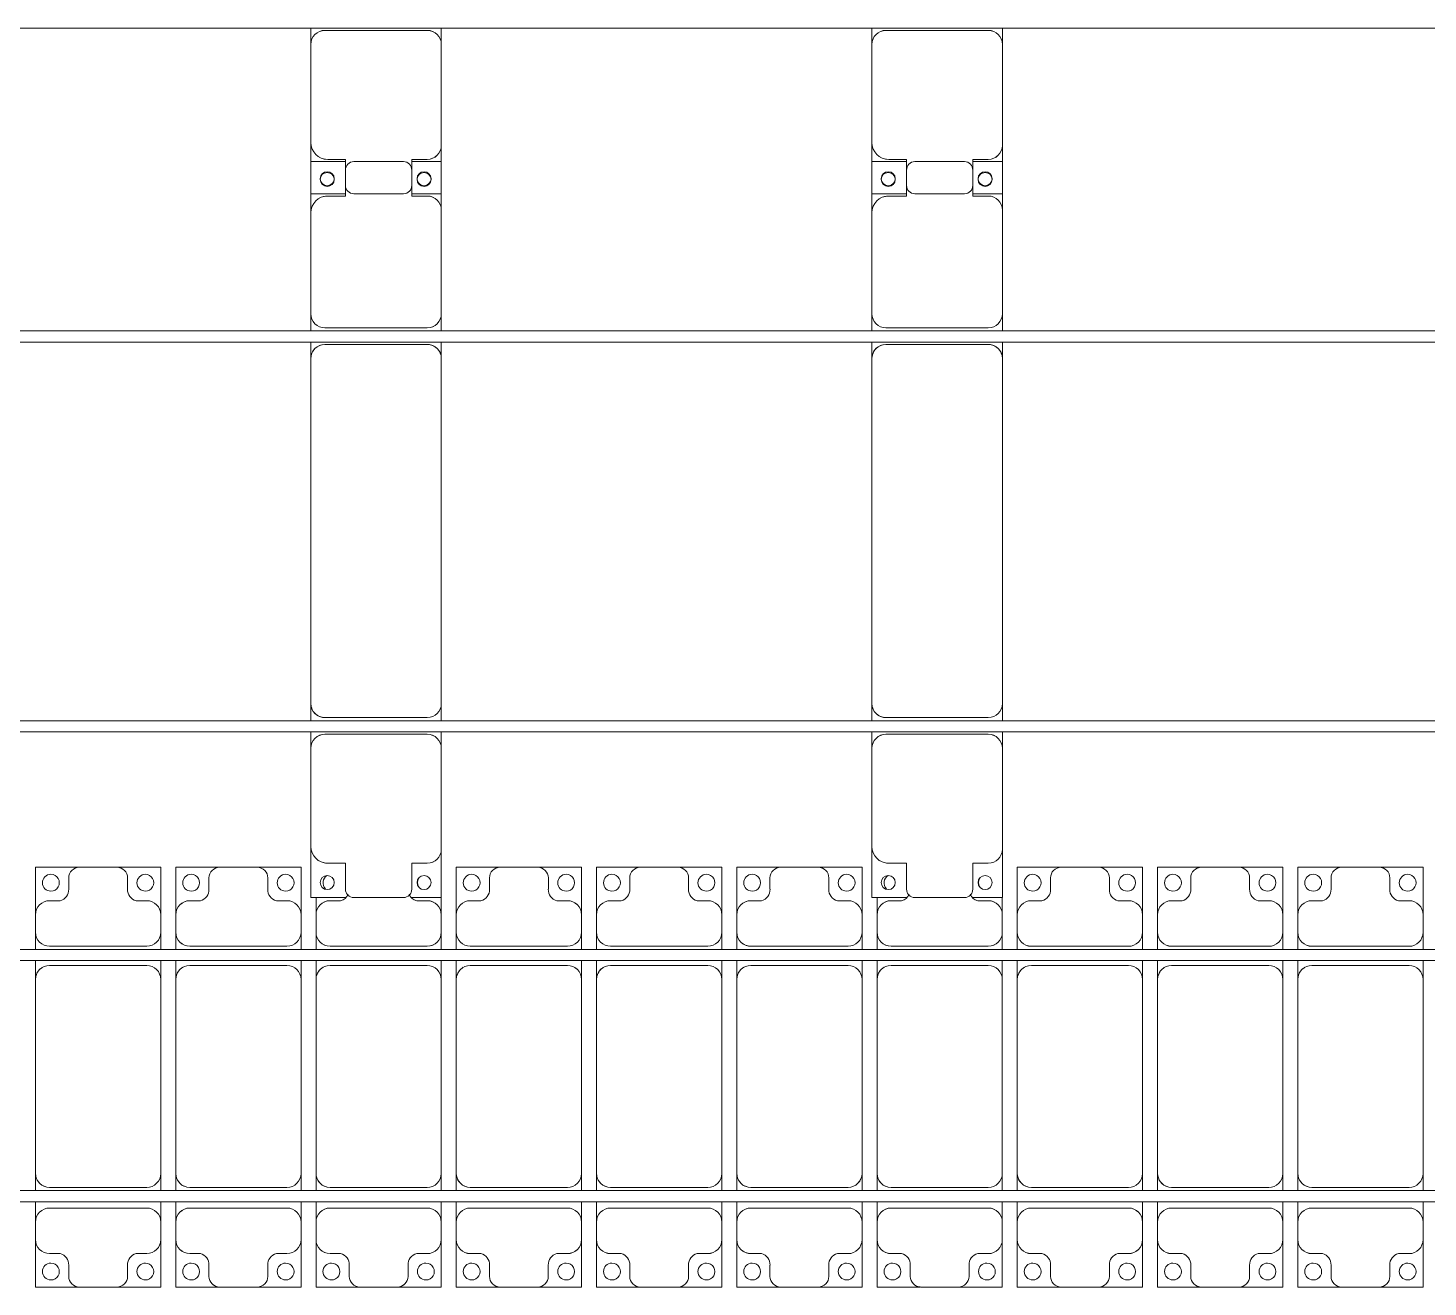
# Model space of a CAD drawing. Header units: millimetres. Extents: x -147246 to 112336, y -213734 to -86506.
# Drawn here: x -9356 to -4365, y -204519 to -200029 of the extents above; entities that cross this region are included whole.
import ezdxf

# ---------------------------------------------------------------- set-up
doc = ezdxf.new("R2010")
doc.units = ezdxf.units.MM
doc.layers.add('A-GENM', color=13, linetype='Continuous', lineweight=9)
doc.layers.add('S-BEAM', color=12, linetype='Continuous', lineweight=9)

# ---------------------------------------------------------------- blocks, each defined once
blk = doc.blocks.new('Dai phao do pin - DẢI PHAO ĐỠ PIN-V45-BỐ TRÍ KHUNG KẾT CẤU BÈ PIN 05')
at = {"layer": 'A-GENM', "color": 7}
for p, q in [((-1312.2, 241.6), (-1129.7, 241.6)), ((-1312.2, 116.4), (-1312.2, 241.6)), ((-779.7, 241.6), (-1129.7, 241.6)), ((-779.7, 241.6), (-721.5, 241.6)), ((-681.5, 241.6), (-620.3, 241.6)), ((610.3, 241.6), (-620.3, 241.6)), ((610.3, 241.6), (668.5, 241.6)), ((708.5, 241.6), (769.7, 241.6)), ((1129.7, 241.6), (769.7, 241.6)), ((1129.7, 241.6), (1312.2, 241.6)), ((1197.8, 241.6), (1380.3, 241.6)), ((1197.8, 118.2), (1197.8, 241.6)), ((1312.2, 241.6), (1312.2, 118.2)), ((1730.3, 241.6), (1380.3, 241.6)), ((1730.3, 241.6), (1788.5, 241.6)), ((-1189.7, 181.6), (-1189.7, 118.2)), ((-729.7, -173.4), (-729.7, 191.6)), ((-670.3, 191.6), (-670.3, -173.4)), ((660.3, -173.4), (660.3, 191.6)), ((719.7, 191.6), (719.7, -173.4)), ((1189.7, 118.2), (1189.7, 181.6)), ((1320.3, 181.6), (1320.3, 118.2)), ((1780.3, -173.4), (1780.3, 191.6)), ((-1189.7, 118.2), (-1282.2, 118.2)), ((1282.2, 118.2), (1189.7, 118.2)), ((1320.3, 118.2), (1227.8, 118.2)), ((-1312.2, 88.2), (-1312.2, -88.2)), ((1197.8, 88.2), (1197.8, -88.2)), ((1312.2, -88.2), (1312.2, 88.2)), ((-1312.2, -223.4), (-1312.2, -116.4)), ((-1282.2, -118.2), (-1189.7, -118.2)), ((-1189.7, -118.2), (-1189.7, -173.4)), ((1189.7, -173.4), (1189.7, -118.2)), ((1189.7, -118.2), (1282.2, -118.2)), ((1197.8, -223.4), (1197.8, -118.2)), ((1227.8, -118.2), (1320.3, -118.2)), ((1312.2, -118.2), (1312.2, -223.4)), ((1320.3, -118.2), (1320.3, -173.4)), ((-1139.7, -223.4), (-1312.2, -223.4)), ((-1139.7, -223.4), (-779.7, -223.4)), ((-721.5, -223.4), (-779.7, -223.4)), ((-620.3, -223.4), (-681.5, -223.4)), ((-620.3, -223.4), (610.3, -223.4)), ((668.5, -223.4), (610.3, -223.4)), ((769.7, -223.4), (708.5, -223.4)), ((769.7, -223.4), (1139.7, -223.4)), ((1312.2, -223.4), (1139.7, -223.4)), ((1370.3, -223.4), (1197.8, -223.4)), ((1370.3, -223.4), (1730.3, -223.4)), ((1788.5, -223.4), (1730.3, -223.4))]:
    blk.add_line(p, q, dxfattribs=at)
for centre, radius, start, end in [((-1258.6, 183.2), 25, 0, 180), ((-1129.7, 181.6), 60, 90, 180), ((-1129.7, 181.6), 60, 150, 180), ((-779.7, 191.6), 50, 360, 90), ((-779.7, 191.6), 50, 360, 45), ((-620.3, 191.6), 50, 90, 180), ((-620.3, 191.6), 50, 105, 180), ((610.3, 191.6), 50, 360, 90), ((610.3, 191.6), 50, 15, 90), ((769.7, 191.6), 50, 90, 180), ((769.7, 191.6), 50, 135, 180), ((1129.7, 181.6), 60, 360, 90), ((1129.7, 181.6), 60, 360, 30), ((1248.6, 183.2), 25, 360, 180), ((1251.4, 183.2), 25, 0, 180), ((1380.3, 181.6), 60, 90, 180), ((1380.3, 181.6), 60, 150, 180), ((1730.3, 191.6), 50, 360, 90), ((1730.3, 191.6), 50, 360, 45), ((-1258.6, 183.2), 25, 180, 360), ((1248.6, 183.2), 25, 180, 0), ((1251.4, 183.2), 25, 180, 360), ((-1282.2, 88.2), 30, 90, 180), ((-1282.2, 88.2), 30, 120, 134.1058), ((1227.8, 88.2), 30, 90, 180), ((1282.2, 88.2), 30, 360, 90), ((-1282.2, -88.2), 30, 180, 270), ((1227.8, -88.2), 30, 180, 270), ((1282.2, -88.2), 30, 270, 360), ((-1282.2, -88.2), 30, 225.8946, 240), ((-1258.6, -161.8), 25, 0, 180), ((1248.6, -161.8), 25, 0, 180), ((1251.4, -161.8), 25, 0, 180), ((-1258.6, -161.8), 25, 180, 0), ((-1139.7, -173.4), 50, 180, 270), ((-1139.7, -173.4), 50, 180, 225), ((-779.7, -173.4), 50, 270, 360), ((-779.7, -173.4), 50, 315, 360), ((-620.3, -173.4), 50, 180, 270), ((-620.3, -173.4), 50, 180, 270), ((610.3, -173.4), 50, 270, 360), ((610.3, -173.4), 50, 285, 360), ((769.7, -173.4), 50, 180, 270), ((769.7, -173.4), 50, 180, 225), ((1139.7, -173.4), 50, 270, 360), ((1139.7, -173.4), 50, 315, 360), ((1248.6, -161.8), 25, 180, 360), ((1251.4, -161.8), 25, 180, 0), ((1370.3, -173.4), 50, 180, 270), ((1370.3, -173.4), 50, 180, 225), ((1730.3, -173.4), 50, 270, 360), ((1730.3, -173.4), 50, 315, 360)]:
    blk.add_arc(centre, radius, start, end, dxfattribs=at)
blk = doc.blocks.new('Dai phao do pin - DẢI PHAO ĐỠ PIN-V46-BỐ TRÍ KHUNG KẾT CẤU BÈ PIN 05')
at = {"layer": 'A-GENM', "color": 7}
for p, q in [((-1312.2, 241.6), (-1129.7, 241.6)), ((-1312.2, 116.4), (-1312.2, 241.6)), ((-779.7, 241.6), (-1129.7, 241.6)), ((-779.7, 241.6), (-721.5, 241.6)), ((-681.5, 241.6), (-620.3, 241.6)), ((610.3, 241.6), (-620.3, 241.6)), ((610.3, 241.6), (668.5, 241.6)), ((708.5, 241.6), (769.7, 241.6)), ((1129.7, 241.6), (769.7, 241.6)), ((1129.7, 241.6), (1312.2, 241.6)), ((1197.8, 241.6), (1380.3, 241.6)), ((1197.8, 118.2), (1197.8, 241.6)), ((1312.2, 241.6), (1312.2, 118.2)), ((1730.3, 241.6), (1380.3, 241.6)), ((1730.3, 241.6), (1788.5, 241.6)), ((-1189.7, 181.6), (-1189.7, 118.2)), ((-729.7, -173.4), (-729.7, 191.6)), ((-670.3, 191.6), (-670.3, -173.4)), ((660.3, -173.4), (660.3, 191.6)), ((719.7, 191.6), (719.7, -173.4)), ((1189.7, 118.2), (1189.7, 181.6)), ((1320.3, 181.6), (1320.3, 118.2)), ((1780.3, -173.4), (1780.3, 191.6)), ((-1189.7, 118.2), (-1282.2, 118.2)), ((1282.2, 118.2), (1189.7, 118.2)), ((1320.3, 118.2), (1227.8, 118.2)), ((-1312.2, 88.2), (-1312.2, -88.2)), ((1197.8, 88.2), (1197.8, -88.2)), ((1312.2, -88.2), (1312.2, 88.2)), ((-1312.2, -223.4), (-1312.2, -116.4)), ((-1282.2, -118.2), (-1189.7, -118.2)), ((-1189.7, -118.2), (-1189.7, -173.4)), ((1189.7, -173.4), (1189.7, -118.2)), ((1189.7, -118.2), (1282.2, -118.2)), ((1197.8, -223.4), (1197.8, -118.2)), ((1227.8, -118.2), (1320.3, -118.2)), ((1312.2, -118.2), (1312.2, -223.4)), ((1320.3, -118.2), (1320.3, -173.4)), ((-1139.7, -223.4), (-1312.2, -223.4)), ((-1139.7, -223.4), (-779.7, -223.4)), ((-721.5, -223.4), (-779.7, -223.4)), ((-620.3, -223.4), (-681.5, -223.4)), ((-620.3, -223.4), (610.3, -223.4)), ((668.5, -223.4), (610.3, -223.4)), ((769.7, -223.4), (708.5, -223.4)), ((769.7, -223.4), (1139.7, -223.4)), ((1312.2, -223.4), (1139.7, -223.4)), ((1370.3, -223.4), (1197.8, -223.4)), ((1370.3, -223.4), (1730.3, -223.4)), ((1788.5, -223.4), (1730.3, -223.4))]:
    blk.add_line(p, q, dxfattribs=at)
for centre, radius, start, end in [((-1258.6, 183.2), 25, 0, 180), ((-1129.7, 181.6), 60, 90, 180), ((-1129.7, 181.6), 60, 150, 180), ((-779.7, 191.6), 50, 360, 90), ((-779.7, 191.6), 50, 360, 45), ((-620.3, 191.6), 50, 90, 180), ((-620.3, 191.6), 50, 105, 180), ((610.3, 191.6), 50, 360, 90), ((610.3, 191.6), 50, 15, 90), ((769.7, 191.6), 50, 90, 180), ((769.7, 191.6), 50, 135, 180), ((1129.7, 181.6), 60, 360, 90), ((1129.7, 181.6), 60, 360, 30), ((1248.6, 183.2), 25, 360, 180), ((1251.4, 183.2), 25, 0, 180), ((1380.3, 181.6), 60, 90, 180), ((1380.3, 181.6), 60, 150, 180), ((1730.3, 191.6), 50, 360, 90), ((1730.3, 191.6), 50, 360, 45), ((-1258.6, 183.2), 25, 180, 360), ((1248.6, 183.2), 25, 180, 0), ((1251.4, 183.2), 25, 180, 360), ((-1282.2, 88.2), 30, 90, 180), ((-1282.2, 88.2), 30, 120, 134.1054), ((1227.8, 88.2), 30, 90, 180), ((1282.2, 88.2), 30, 360, 90), ((-1282.2, -88.2), 30, 180, 270), ((1227.8, -88.2), 30, 180, 270), ((1282.2, -88.2), 30, 270, 360), ((-1282.2, -88.2), 30, 225.8951, 240), ((-1258.6, -161.8), 25, 0, 180), ((1248.6, -161.8), 25, 0, 180), ((1251.4, -161.8), 25, 0, 180), ((-1258.6, -161.8), 25, 180, 0), ((-1139.7, -173.4), 50, 180, 270), ((-1139.7, -173.4), 50, 180, 225), ((-779.7, -173.4), 50, 270, 360), ((-779.7, -173.4), 50, 315, 360), ((-620.3, -173.4), 50, 180, 270), ((-620.3, -173.4), 50, 180, 270), ((610.3, -173.4), 50, 270, 360), ((610.3, -173.4), 50, 285, 360), ((769.7, -173.4), 50, 180, 270), ((769.7, -173.4), 50, 180, 225), ((1139.7, -173.4), 50, 270, 360), ((1139.7, -173.4), 50, 315, 360), ((1248.6, -161.8), 25, 180, 360), ((1251.4, -161.8), 25, 180, 0), ((1370.3, -173.4), 50, 180, 270), ((1370.3, -173.4), 50, 180, 225), ((1730.3, -173.4), 50, 270, 360), ((1730.3, -173.4), 50, 315, 360)]:
    blk.add_arc(centre, radius, start, end, dxfattribs=at)
blk = doc.blocks.new('Dai phaodi lai - DẢI PHAO ĐI LẠI-25020-BỐ TRÍ KHUNG KẾT CẤU BÈ PIN 05')
at = {"layer": 'A-GENM', "color": 7}
for p, q in [((86776.8, 748.4), (86933.1, 748.4)), ((86776.8, 579.3), (86776.8, 748.4)), ((86895.1, 710.4), (86895.1, 670.7)), ((87066.9, 748.4), (86933.1, 748.4)), ((87066.9, 748.4), (87223.2, 748.4)), ((87104.9, 670.7), (87104.9, 710.4)), ((87223.2, 748.4), (87223.2, 579.3)), ((87276.8, 748.4), (87433.1, 748.4)), ((87276.8, 579.3), (87276.8, 748.4)), ((87395.1, 710.4), (87395.1, 670.7)), ((87566.9, 748.4), (87433.1, 748.4)), ((87566.9, 748.4), (87723.2, 748.4)), ((87604.9, 670.7), (87604.9, 710.4)), ((87723.2, 748.4), (87723.2, 579.3)), ((88276.8, 748.4), (88433.1, 748.4)), ((88276.8, 579.3), (88276.8, 748.4)), ((88395.1, 710.4), (88395.1, 670.7)), ((88566.9, 748.4), (88433.1, 748.4)), ((88566.9, 748.4), (88723.2, 748.4)), ((88604.9, 670.7), (88604.9, 710.4)), ((88723.2, 748.4), (88723.2, 579.3)), ((88776.8, 748.4), (88933.1, 748.4)), ((88776.8, 579.3), (88776.8, 748.4)), ((88895.1, 710.4), (88895.1, 670.7)), ((89066.9, 748.4), (88933.1, 748.4)), ((89066.9, 748.4), (89223.2, 748.4)), ((89104.9, 670.7), (89104.9, 710.4)), ((89223.2, 748.4), (89223.2, 579.3)), ((89276.8, 748.4), (89433.1, 748.4)), ((89276.8, 579.3), (89276.8, 748.4)), ((89395.1, 710.4), (89395.1, 670.7)), ((89566.9, 748.4), (89433.1, 748.4)), ((89566.9, 748.4), (89723.2, 748.4)), ((89604.9, 670.7), (89604.9, 710.4)), ((89723.2, 748.4), (89723.2, 579.3)), ((90276.8, 748.4), (90433.1, 748.4)), ((90276.8, 579.3), (90276.8, 748.4)), ((90395.1, 710.4), (90395.1, 670.7)), ((90566.9, 748.4), (90433.1, 748.4)), ((90566.9, 748.4), (90723.2, 748.4)), ((90604.9, 670.7), (90604.9, 710.4)), ((90723.2, 748.4), (90723.2, 579.3)), ((90776.8, 748.4), (90933.1, 748.4)), ((90776.8, 579.3), (90776.8, 748.4)), ((90895.1, 710.4), (90895.1, 670.7)), ((91066.9, 748.4), (90933.1, 748.4)), ((91066.9, 748.4), (91223.2, 748.4)), ((91104.9, 670.7), (91104.9, 710.4)), ((91223.2, 748.4), (91223.2, 579.3)), ((91276.8, 748.4), (91433.1, 748.4)), ((91276.8, 579.3), (91276.8, 748.4)), ((91395.1, 710.4), (91395.1, 670.7)), ((91566.9, 748.4), (91433.1, 748.4)), ((91566.9, 748.4), (91723.2, 748.4)), ((91604.9, 670.7), (91604.9, 710.4)), ((91723.2, 748.4), (91723.2, 579.3)), ((86864.3, 629.3), (86826.8, 629.3)), ((87173.2, 629.3), (87135.7, 629.3)), ((87364.3, 629.3), (87326.8, 629.3)), ((87673.2, 629.3), (87635.7, 629.3)), ((87776.8, 579.3), (87776.8, 641.7)), ((87864.3, 629.3), (87826.8, 629.3)), ((88173.2, 629.3), (88135.7, 629.3)), ((88223.2, 640.7), (88223.2, 579.3)), ((88364.3, 629.3), (88326.8, 629.3)), ((88673.2, 629.3), (88635.7, 629.3)), ((88864.3, 629.3), (88826.8, 629.3)), ((89173.2, 629.3), (89135.7, 629.3)), ((89364.3, 629.3), (89326.8, 629.3)), ((89673.2, 629.3), (89635.7, 629.3)), ((89776.8, 579.3), (89776.8, 641.7)), ((89864.3, 629.3), (89826.8, 629.3)), ((90173.2, 629.3), (90135.7, 629.3)), ((90223.2, 640.7), (90223.2, 579.3)), ((90364.3, 629.3), (90326.8, 629.3)), ((90673.2, 629.3), (90635.7, 629.3)), ((90864.3, 629.3), (90826.8, 629.3)), ((91173.2, 629.3), (91135.7, 629.3)), ((91364.3, 629.3), (91326.8, 629.3)), ((91673.2, 629.3), (91635.7, 629.3)), ((86776.8, 579.3), (86776.8, 516.7)), ((87223.2, 516.7), (87223.2, 579.3)), ((87276.8, 579.3), (87276.8, 516.7)), ((87723.2, 516.7), (87723.2, 579.3)), ((87776.8, 579.3), (87776.8, 516.7)), ((88223.2, 516.7), (88223.2, 579.3)), ((88276.8, 579.3), (88276.8, 516.7)), ((88723.2, 516.7), (88723.2, 579.3)), ((88776.8, 579.3), (88776.8, 516.7)), ((89223.2, 516.7), (89223.2, 579.3)), ((89276.8, 579.3), (89276.8, 516.7)), ((89723.2, 516.7), (89723.2, 579.3)), ((89776.8, 579.3), (89776.8, 516.7)), ((90223.2, 516.7), (90223.2, 579.3)), ((90276.8, 579.3), (90276.8, 516.7)), ((90723.2, 516.7), (90723.2, 579.3)), ((90776.8, 579.3), (90776.8, 516.7)), ((91223.2, 516.7), (91223.2, 579.3)), ((91276.8, 579.3), (91276.8, 516.7)), ((91723.2, 516.7), (91723.2, 579.3)), ((86776.8, 455.5), (86776.8, 516.7)), ((87223.2, 516.7), (87223.2, 455.5)), ((87276.8, 455.5), (87276.8, 516.7)), ((87723.2, 516.7), (87723.2, 455.5)), ((87776.8, 455.5), (87776.8, 516.7)), ((88223.2, 516.7), (88223.2, 455.5)), ((88276.8, 455.5), (88276.8, 516.7)), ((88723.2, 516.7), (88723.2, 455.5)), ((88776.8, 455.5), (88776.8, 516.7)), ((89223.2, 516.7), (89223.2, 455.5)), ((89276.8, 455.5), (89276.8, 516.7)), ((89723.2, 516.7), (89723.2, 455.5)), ((89776.8, 455.5), (89776.8, 516.7)), ((90223.2, 516.7), (90223.2, 455.5)), ((90276.8, 455.5), (90276.8, 516.7)), ((90723.2, 516.7), (90723.2, 455.5)), ((90776.8, 455.5), (90776.8, 516.7)), ((91223.2, 516.7), (91223.2, 455.5)), ((91276.8, 455.5), (91276.8, 516.7)), ((91723.2, 516.7), (91723.2, 455.5)), ((86826.8, 466.7), (87173.2, 466.7)), ((87326.8, 466.7), (87673.2, 466.7)), ((87826.8, 466.7), (88173.2, 466.7)), ((88326.8, 466.7), (88673.2, 466.7)), ((88826.8, 466.7), (89173.2, 466.7)), ((89326.8, 466.7), (89673.2, 466.7)), ((89826.8, 466.7), (90173.2, 466.7)), ((90326.8, 466.7), (90673.2, 466.7)), ((90826.8, 466.7), (91173.2, 466.7)), ((91326.8, 466.7), (91673.2, 466.7)), ((86776.8, 348.3), (86776.8, 415.5)), ((87223.2, 415.5), (87223.2, 348.3)), ((87276.8, 348.3), (87276.8, 415.5)), ((87723.2, 415.5), (87723.2, 348.3)), ((87776.8, 348.3), (87776.8, 415.5)), ((88223.2, 415.5), (88223.2, 348.3)), ((88276.8, 348.3), (88276.8, 415.5)), ((88723.2, 415.5), (88723.2, 348.3)), ((88776.8, 348.3), (88776.8, 415.5)), ((89223.2, 415.5), (89223.2, 348.3)), ((89276.8, 348.3), (89276.8, 415.5)), ((89723.2, 415.5), (89723.2, 348.3)), ((89776.8, 348.3), (89776.8, 415.5)), ((90223.2, 415.5), (90223.2, 348.3)), ((90276.8, 348.3), (90276.8, 415.5)), ((90723.2, 415.5), (90723.2, 348.3)), ((90776.8, 348.3), (90776.8, 415.5)), ((91223.2, 415.5), (91223.2, 348.3)), ((91276.8, 348.3), (91276.8, 415.5)), ((91723.2, 415.5), (91723.2, 348.3)), ((87173.2, 398.3), (86826.8, 398.3)), ((87673.2, 398.3), (87326.8, 398.3)), ((88173.2, 398.3), (87826.8, 398.3)), ((88673.2, 398.3), (88326.8, 398.3)), ((89173.2, 398.3), (88826.8, 398.3)), ((89673.2, 398.3), (89326.8, 398.3)), ((90173.2, 398.3), (89826.8, 398.3)), ((90673.2, 398.3), (90326.8, 398.3)), ((91173.2, 398.3), (90826.8, 398.3)), ((91673.2, 398.3), (91326.8, 398.3)), ((86776.8, 348.3), (86776.8, -343.3)), ((87223.2, -343.3), (87223.2, 348.3)), ((87276.8, 348.3), (87276.8, -343.3)), ((87723.2, -343.3), (87723.2, 348.3)), ((87776.8, 348.3), (87776.8, -343.3)), ((88223.2, -343.3), (88223.2, 348.3)), ((88276.8, 348.3), (88276.8, -343.3)), ((88723.2, -343.3), (88723.2, 348.3)), ((88776.8, 348.3), (88776.8, -343.3)), ((89223.2, -343.3), (89223.2, 348.3)), ((89276.8, 348.3), (89276.8, -343.3)), ((89723.2, -343.3), (89723.2, 348.3)), ((89776.8, 348.3), (89776.8, -343.3)), ((90223.2, -343.3), (90223.2, 348.3)), ((90276.8, 348.3), (90276.8, -343.3)), ((90723.2, -343.3), (90723.2, 348.3)), ((90776.8, 348.3), (90776.8, -343.3)), ((91223.2, -343.3), (91223.2, 348.3)), ((91276.8, 348.3), (91276.8, -343.3)), ((91723.2, -343.3), (91723.2, 348.3)), ((86776.8, -404.5), (86776.8, -343.3)), ((87223.2, -343.3), (87223.2, -404.5)), ((87276.8, -404.5), (87276.8, -343.3)), ((87723.2, -343.3), (87723.2, -404.5)), ((87776.8, -404.5), (87776.8, -343.3)), ((88223.2, -343.3), (88223.2, -404.5)), ((88276.8, -404.5), (88276.8, -343.3)), ((88723.2, -343.3), (88723.2, -404.5)), ((88776.8, -404.5), (88776.8, -343.3)), ((89223.2, -343.3), (89223.2, -404.5)), ((89276.8, -404.5), (89276.8, -343.3)), ((89723.2, -343.3), (89723.2, -404.5)), ((89776.8, -404.5), (89776.8, -343.3)), ((90223.2, -343.3), (90223.2, -404.5)), ((90276.8, -404.5), (90276.8, -343.3)), ((90723.2, -343.3), (90723.2, -404.5)), ((90776.8, -404.5), (90776.8, -343.3)), ((91223.2, -343.3), (91223.2, -404.5)), ((91276.8, -404.5), (91276.8, -343.3)), ((91723.2, -343.3), (91723.2, -404.5)), ((86826.8, -393.3), (87173.2, -393.3)), ((87326.8, -393.3), (87673.2, -393.3)), ((87826.8, -393.3), (88173.2, -393.3)), ((88326.8, -393.3), (88673.2, -393.3)), ((88826.8, -393.3), (89173.2, -393.3)), ((89326.8, -393.3), (89673.2, -393.3)), ((89826.8, -393.3), (90173.2, -393.3)), ((90326.8, -393.3), (90673.2, -393.3)), ((90826.8, -393.3), (91173.2, -393.3)), ((91326.8, -393.3), (91673.2, -393.3)), ((86776.8, -516.7), (86776.8, -444.5)), ((87223.2, -444.5), (87223.2, -516.7)), ((87276.8, -516.7), (87276.8, -444.5)), ((87723.2, -444.5), (87723.2, -516.7)), ((87776.8, -516.7), (87776.8, -444.5)), ((88223.2, -444.5), (88223.2, -516.7)), ((88276.8, -516.7), (88276.8, -444.5)), ((88723.2, -444.5), (88723.2, -516.7)), ((88776.8, -516.7), (88776.8, -444.5)), ((89223.2, -444.5), (89223.2, -516.7)), ((89276.8, -516.7), (89276.8, -444.5)), ((89723.2, -444.5), (89723.2, -516.7)), ((89776.8, -516.7), (89776.8, -444.5)), ((90223.2, -444.5), (90223.2, -516.7)), ((90276.8, -516.7), (90276.8, -444.5)), ((90723.2, -444.5), (90723.2, -516.7)), ((90776.8, -516.7), (90776.8, -444.5)), ((91223.2, -444.5), (91223.2, -516.7)), ((91276.8, -516.7), (91276.8, -444.5)), ((91723.2, -444.5), (91723.2, -516.7)), ((87173.2, -466.7), (86826.8, -466.7)), ((87673.2, -466.7), (87326.8, -466.7)), ((88173.2, -466.7), (87826.8, -466.7)), ((88673.2, -466.7), (88326.8, -466.7)), ((89173.2, -466.7), (88826.8, -466.7)), ((89673.2, -466.7), (89326.8, -466.7)), ((90173.2, -466.7), (89826.8, -466.7)), ((90673.2, -466.7), (90326.8, -466.7)), ((91173.2, -466.7), (90826.8, -466.7)), ((91673.2, -466.7), (91326.8, -466.7)), ((86776.8, -516.7), (86776.8, -579.3)), ((87223.2, -579.3), (87223.2, -516.7)), ((87276.8, -516.7), (87276.8, -579.3)), ((87723.2, -579.3), (87723.2, -516.7)), ((87776.8, -516.7), (87776.8, -579.3)), ((88223.2, -579.3), (88223.2, -516.7)), ((88276.8, -516.7), (88276.8, -579.3)), ((88723.2, -579.3), (88723.2, -516.7)), ((88776.8, -516.7), (88776.8, -579.3)), ((89223.2, -579.3), (89223.2, -516.7)), ((89276.8, -516.7), (89276.8, -579.3)), ((89723.2, -579.3), (89723.2, -516.7)), ((89776.8, -516.7), (89776.8, -579.3)), ((90223.2, -579.3), (90223.2, -516.7)), ((90276.8, -516.7), (90276.8, -579.3)), ((90723.2, -579.3), (90723.2, -516.7)), ((90776.8, -516.7), (90776.8, -579.3)), ((91223.2, -579.3), (91223.2, -516.7)), ((91276.8, -516.7), (91276.8, -579.3)), ((91723.2, -579.3), (91723.2, -516.7)), ((86776.8, -748.4), (86776.8, -579.3)), ((87223.2, -579.3), (87223.2, -748.4)), ((87276.8, -748.4), (87276.8, -579.3)), ((87723.2, -579.3), (87723.2, -748.4)), ((87776.8, -748.4), (87776.8, -579.3)), ((88223.2, -579.3), (88223.2, -748.4)), ((88276.8, -748.4), (88276.8, -579.3)), ((88723.2, -579.3), (88723.2, -748.4)), ((88776.8, -748.4), (88776.8, -579.3)), ((89223.2, -579.3), (89223.2, -748.4)), ((89276.8, -748.4), (89276.8, -579.3)), ((89723.2, -579.3), (89723.2, -748.4)), ((89776.8, -748.4), (89776.8, -579.3)), ((90223.2, -579.3), (90223.2, -748.4)), ((90276.8, -748.4), (90276.8, -579.3)), ((90723.2, -579.3), (90723.2, -748.4)), ((90776.8, -748.4), (90776.8, -579.3)), ((91223.2, -579.3), (91223.2, -748.4)), ((91276.8, -748.4), (91276.8, -579.3)), ((91723.2, -579.3), (91723.2, -748.4)), ((86826.8, -629.3), (86864.3, -629.3)), ((87135.7, -629.3), (87173.2, -629.3)), ((87326.8, -629.3), (87364.3, -629.3)), ((87635.7, -629.3), (87673.2, -629.3)), ((87826.8, -629.3), (87864.3, -629.3)), ((88135.7, -629.3), (88173.2, -629.3)), ((88326.8, -629.3), (88364.3, -629.3)), ((88635.7, -629.3), (88673.2, -629.3)), ((88826.8, -629.3), (88864.3, -629.3)), ((89135.7, -629.3), (89173.2, -629.3)), ((89326.8, -629.3), (89364.3, -629.3)), ((89635.7, -629.3), (89673.2, -629.3)), ((89826.8, -629.3), (89864.3, -629.3)), ((90135.7, -629.3), (90173.2, -629.3)), ((90326.8, -629.3), (90364.3, -629.3)), ((90635.7, -629.3), (90673.2, -629.3)), ((90826.8, -629.3), (90864.3, -629.3)), ((91135.7, -629.3), (91173.2, -629.3)), ((91326.8, -629.3), (91364.3, -629.3)), ((91635.7, -629.3), (91673.2, -629.3)), ((86895.1, -670.7), (86895.1, -710.4)), ((87104.9, -710.4), (87104.9, -670.7)), ((87395.1, -670.7), (87395.1, -710.4)), ((87604.9, -710.4), (87604.9, -670.7)), ((87895.1, -670.7), (87895.1, -710.4)), ((88104.9, -710.4), (88104.9, -670.7)), ((88395.1, -670.7), (88395.1, -710.4)), ((88604.9, -710.4), (88604.9, -670.7)), ((88895.1, -670.7), (88895.1, -710.4)), ((89104.9, -710.4), (89104.9, -670.7)), ((89395.1, -670.7), (89395.1, -710.4)), ((89604.9, -710.4), (89604.9, -670.7)), ((89895.1, -670.7), (89895.1, -710.4)), ((90104.9, -710.4), (90104.9, -670.7)), ((90395.1, -670.7), (90395.1, -710.4)), ((90604.9, -710.4), (90604.9, -670.7)), ((90895.1, -670.7), (90895.1, -710.4)), ((91104.9, -710.4), (91104.9, -670.7)), ((91395.1, -670.7), (91395.1, -710.4)), ((91604.9, -710.4), (91604.9, -670.7)), ((86933.1, -748.4), (86776.8, -748.4)), ((86933.1, -748.4), (87066.9, -748.4)), ((87223.2, -748.4), (87066.9, -748.4)), ((87433.1, -748.4), (87276.8, -748.4)), ((87433.1, -748.4), (87566.9, -748.4)), ((87723.2, -748.4), (87566.9, -748.4)), ((87933.1, -748.4), (87776.8, -748.4)), ((87933.1, -748.4), (88066.9, -748.4)), ((88223.2, -748.4), (88066.9, -748.4)), ((88433.1, -748.4), (88276.8, -748.4)), ((88433.1, -748.4), (88566.9, -748.4)), ((88723.2, -748.4), (88566.9, -748.4)), ((88933.1, -748.4), (88776.8, -748.4)), ((88933.1, -748.4), (89066.9, -748.4)), ((89223.2, -748.4), (89066.9, -748.4)), ((89433.1, -748.4), (89276.8, -748.4)), ((89433.1, -748.4), (89566.9, -748.4)), ((89723.2, -748.4), (89566.9, -748.4)), ((89930.7, -748.4), (89776.8, -748.4)), ((89933.1, -748.4), (90066.9, -748.4)), ((90223.2, -748.4), (90066.9, -748.4)), ((90433.1, -748.4), (90276.8, -748.4)), ((90433.1, -748.4), (90566.9, -748.4)), ((90723.2, -748.4), (90566.9, -748.4)), ((90933.1, -748.4), (90776.8, -748.4)), ((90933.1, -748.4), (91066.9, -748.4)), ((91223.2, -748.4), (91066.9, -748.4)), ((91433.1, -748.4), (91276.8, -748.4)), ((91433.1, -748.4), (91566.9, -748.4)), ((91723.2, -748.4), (91566.9, -748.4))]:
    blk.add_line(p, q, dxfattribs=at)
for centre, radius, start, end in [((86831.6, 693.3), 30, 90, 270), ((86831.6, 693.3), 30, 270, 90), ((86933.1, 710.4), 38, 90, 180), ((86933.1, 710.4), 38, 90, 135), ((87066.9, 710.4), 38, 0, 90), ((87066.9, 710.4), 38, 45, 90), ((87168.4, 693.3), 30, 90, 270), ((87168.4, 693.3), 30, 270, 90), ((87331.6, 693.3), 30, 90, 270), ((87331.6, 693.3), 30, 270, 90), ((87433.1, 710.4), 38, 90, 180), ((87433.1, 710.4), 38, 90, 135), ((87566.9, 710.4), 38, 360, 90), ((87566.9, 710.4), 38, 45, 90), ((87668.4, 693.3), 30, 90, 270), ((87668.4, 693.3), 30, 270, 90), ((87831.6, 693.3), 30, 120, 225), ((88168.4, 693.3), 30, 150, 208.7521), ((88331.6, 693.3), 30, 90, 270), ((88331.6, 693.3), 30, 270, 90), ((88433.1, 710.4), 38, 90, 180), ((88433.1, 710.4), 38, 90, 135), ((88566.9, 710.4), 38, 360, 90), ((88566.9, 710.4), 38, 45, 90), ((88668.4, 693.3), 30, 90, 270), ((88668.4, 693.3), 30, 270, 90), ((88831.6, 693.3), 30, 90, 270), ((88831.6, 693.3), 30, 270, 90), ((88933.1, 710.4), 38, 90, 180), ((88933.1, 710.4), 38, 90, 135), ((89066.9, 710.4), 38, 0, 90), ((89066.9, 710.4), 38, 45, 90), ((89168.4, 693.3), 30, 90, 270), ((89168.4, 693.3), 30, 270, 90), ((89331.6, 693.3), 30, 90, 270), ((89331.6, 693.3), 30, 270, 90), ((89433.1, 710.4), 38, 90, 180), ((89433.1, 710.4), 38, 90, 135), ((89566.9, 710.4), 38, 0, 90), ((89566.9, 710.4), 38, 45, 90), ((89668.4, 693.3), 30, 90, 270), ((89668.4, 693.3), 30, 270, 90), ((89831.6, 693.3), 30, 120, 225), ((90168.4, 693.3), 30, 150, 208.7541), ((90331.6, 693.3), 30, 90, 270), ((90331.6, 693.3), 30, 270, 90), ((90433.1, 710.4), 38, 90, 180), ((90433.1, 710.4), 38, 90, 135), ((90566.9, 710.4), 38, 0, 90), ((90566.9, 710.4), 38, 45, 90), ((90668.4, 693.3), 30, 90, 270), ((90668.4, 693.3), 30, 270, 90), ((90831.6, 693.3), 30, 90, 270), ((90831.6, 693.3), 30, 270, 90), ((90933.1, 710.4), 38, 90, 180), ((90933.1, 710.4), 38, 90, 135), ((91066.9, 710.4), 38, 0, 90), ((91066.9, 710.4), 38, 45, 90), ((91168.4, 693.3), 30, 90, 270), ((91168.4, 693.3), 30, 270, 90), ((91331.6, 693.3), 30, 90, 270), ((91331.6, 693.3), 30, 270, 90), ((91433.1, 710.4), 38, 90, 180), ((91433.1, 710.4), 38, 90, 135), ((91566.9, 710.4), 38, 0, 90), ((91566.9, 710.4), 38, 45, 90), ((91668.4, 693.3), 30, 90, 270), ((91668.4, 693.3), 30, 270, 90), ((86855.2, 668.2), 40, 283.1885, 3.5081), ((87144.8, 668.2), 40, 176.4919, 256.8115), ((87355.2, 668.2), 40, 283.1885, 3.5081), ((87644.8, 668.2), 40, 176.4919, 256.8115), ((87855.2, 668.2), 40, 283.1885, 336.1042), ((88144.8, 668.2), 40, 203.8956, 256.8115), ((88355.2, 668.2), 40, 283.1885, 3.5081), ((88644.8, 668.2), 40, 176.4919, 256.8115), ((88855.2, 668.2), 40, 283.1885, 3.5081), ((89144.8, 668.2), 40, 176.4919, 256.8115), ((89355.2, 668.2), 40, 283.1885, 3.5081), ((89644.8, 668.2), 40, 176.4919, 256.8115), ((89855.2, 668.2), 40, 283.1885, 336.1037), ((90144.8, 668.2), 40, 203.8961, 256.8115), ((90355.2, 668.2), 40, 283.1885, 3.5081), ((90644.8, 668.2), 40, 176.4919, 256.8115), ((90855.2, 668.2), 40, 283.1885, 3.5081), ((91144.8, 668.2), 40, 176.4919, 256.8115), ((91355.2, 668.2), 40, 283.1885, 3.5081), ((91644.8, 668.2), 40, 176.4919, 256.8115), ((86826.8, 579.3), 50, 90, 180), ((86826.8, 579.3), 50, 90, 135), ((87173.2, 579.3), 50, 0, 90), ((87173.2, 579.3), 50, 45, 90), ((87326.8, 579.3), 50, 90, 180), ((87326.8, 579.3), 50, 90, 135), ((87673.2, 579.3), 50, 0, 90), ((87673.2, 579.3), 50, 45, 90), ((87826.8, 579.3), 50, 90, 180), ((87826.8, 579.3), 50, 90, 135), ((88173.2, 579.3), 50, 0, 90), ((88173.2, 579.3), 50, 45, 90), ((88326.8, 579.3), 50, 90, 180), ((88326.8, 579.3), 50, 90, 135), ((88673.2, 579.3), 50, 0, 90), ((88673.2, 579.3), 50, 45, 90), ((88826.8, 579.3), 50, 90, 180), ((88826.8, 579.3), 50, 90, 135), ((89173.2, 579.3), 50, 0, 90), ((89173.2, 579.3), 50, 45, 90), ((89326.8, 579.3), 50, 90, 180), ((89326.8, 579.3), 50, 90, 127.888), ((89673.2, 579.3), 50, 0, 90), ((89673.2, 579.3), 50, 45, 90), ((89826.8, 579.3), 50, 90, 180), ((89826.8, 579.3), 50, 90, 135), ((90173.2, 579.3), 50, 0, 90), ((90173.2, 579.3), 50, 45, 90), ((90326.8, 579.3), 50, 90, 180), ((90326.8, 579.3), 50, 90, 135), ((90673.2, 579.3), 50, 360, 90), ((90673.2, 579.3), 50, 45, 90), ((90826.8, 579.3), 50, 90, 180), ((90826.8, 579.3), 50, 90, 135), ((91173.2, 579.3), 50, 0, 90), ((91173.2, 579.3), 50, 45, 90), ((91326.8, 579.3), 50, 90, 180), ((91326.8, 579.3), 50, 90, 135), ((91673.2, 579.3), 50, 0, 90), ((91673.2, 579.3), 50, 45, 90), ((86826.8, 516.7), 50, 180, 270), ((87173.2, 516.7), 50, 270, 360), ((87326.8, 516.7), 50, 180, 270), ((87673.2, 516.7), 50, 270, 0), ((87826.8, 516.7), 50, 180, 270), ((88173.2, 516.7), 50, 270, 360), ((88326.8, 516.7), 50, 180, 270), ((88673.2, 516.7), 50, 270, 0), ((88826.8, 516.7), 50, 180, 270), ((89173.2, 516.7), 50, 270, 0), ((89326.8, 516.7), 50, 180, 270), ((89673.2, 516.7), 50, 270, 0), ((89826.8, 516.7), 50, 180, 270), ((90173.2, 516.7), 50, 270, 360), ((90326.8, 516.7), 50, 180, 270), ((90673.2, 516.7), 50, 270, 0), ((90826.8, 516.7), 50, 180, 270), ((91173.2, 516.7), 50, 270, 0), ((91326.8, 516.7), 50, 180, 270), ((91673.2, 516.7), 50, 270, 0), ((86826.8, 516.7), 50, 225, 270), ((87173.2, 516.7), 50, 270, 315), ((87326.8, 516.7), 50, 225, 270), ((87673.2, 516.7), 50, 270, 315), ((87826.8, 516.7), 50, 225, 270), ((88173.2, 516.7), 50, 270, 315), ((88326.8, 516.7), 50, 225, 270), ((88673.2, 516.7), 50, 270, 315), ((88826.8, 516.7), 50, 225, 270), ((89173.2, 516.7), 50, 270, 315), ((89326.8, 516.7), 50, 232.1128, 270), ((89673.2, 516.7), 50, 270, 315), ((89826.8, 516.7), 50, 225, 270), ((90173.2, 516.7), 50, 270, 315), ((90326.8, 516.7), 50, 225, 270), ((90673.2, 516.7), 50, 270, 315), ((90826.8, 516.7), 50, 225, 270), ((91173.2, 516.7), 50, 270, 315), ((91326.8, 516.7), 50, 225, 270), ((91673.2, 516.7), 50, 270, 315), ((86826.8, 348.3), 50, 90, 180), ((86826.8, 348.3), 50, 120, 165), ((87173.2, 348.3), 50, 0, 90), ((87173.2, 348.3), 50, 45, 90), ((87326.8, 348.3), 50, 90, 180), ((87326.8, 348.3), 50, 120, 165), ((87673.2, 348.3), 50, 0, 90), ((87673.2, 348.3), 50, 45, 90), ((87826.8, 348.3), 50, 90, 180), ((87826.8, 348.3), 50, 120, 165), ((88173.2, 348.3), 50, 360, 90), ((88173.2, 348.3), 50, 45, 90), ((88326.8, 348.3), 50, 90, 180), ((88326.8, 348.3), 50, 120, 165), ((88673.2, 348.3), 50, 0, 90), ((88673.2, 348.3), 50, 45, 90), ((88826.8, 348.3), 50, 90, 180), ((88826.8, 348.3), 50, 120, 165), ((89173.2, 348.3), 50, 360, 90), ((89173.2, 348.3), 50, 45, 90), ((89326.8, 348.3), 50, 90, 180), ((89326.8, 348.3), 50, 120, 165), ((89673.2, 348.3), 50, 360, 90), ((89673.2, 348.3), 50, 45, 90), ((89826.8, 348.3), 50, 90, 180), ((89826.8, 348.3), 50, 120, 165), ((90173.2, 348.3), 50, 360, 90), ((90173.2, 348.3), 50, 45, 90), ((90326.8, 348.3), 50, 90, 180), ((90326.8, 348.3), 50, 120, 165), ((90673.2, 348.3), 50, 360, 90), ((90673.2, 348.3), 50, 45, 90), ((90826.8, 348.3), 50, 90, 180), ((90826.8, 348.3), 50, 120, 165), ((91173.2, 348.3), 50, 360, 90), ((91173.2, 348.3), 50, 45, 90), ((91326.8, 348.3), 50, 90, 180), ((91326.8, 348.3), 50, 120, 165), ((91673.2, 348.3), 50, 360, 90), ((91673.2, 348.3), 50, 45, 90), ((86826.8, -343.3), 50, 180, 270), ((86826.8, -343.3), 50, 180, 255), ((87173.2, -343.3), 50, 270, 0), ((87173.2, -343.3), 50, 315, 0), ((87326.8, -343.3), 50, 180, 270), ((87326.8, -343.3), 50, 180, 255), ((87673.2, -343.3), 50, 270, 0), ((87673.2, -343.3), 50, 315, 0), ((87826.8, -343.3), 50, 180, 270), ((87826.8, -343.3), 50, 180, 255), ((88173.2, -343.3), 50, 270, 0), ((88173.2, -343.3), 50, 315, 0), ((88326.8, -343.3), 50, 180, 270), ((88326.8, -343.3), 50, 180, 255), ((88673.2, -343.3), 50, 270, 0), ((88673.2, -343.3), 50, 315, 0), ((88826.8, -343.3), 50, 180, 270), ((88826.8, -343.3), 50, 180, 255), ((89173.2, -343.3), 50, 270, 0), ((89173.2, -343.3), 50, 315, 0), ((89326.8, -343.3), 50, 180, 270), ((89326.8, -343.3), 50, 180, 255), ((89673.2, -343.3), 50, 270, 360), ((89673.2, -343.3), 50, 315, 0), ((89826.8, -343.3), 50, 180, 270), ((89826.8, -343.3), 50, 180, 255), ((90173.2, -343.3), 50, 270, 0), ((90173.2, -343.3), 50, 315, 0), ((90326.8, -343.3), 50, 180, 270), ((90326.8, -343.3), 50, 180, 255), ((90673.2, -343.3), 50, 270, 0), ((90673.2, -343.3), 50, 315, 0), ((90826.8, -343.3), 50, 180, 270), ((90826.8, -343.3), 50, 180, 255), ((91173.2, -343.3), 50, 270, 0), ((91173.2, -343.3), 50, 315, 0), ((91326.8, -343.3), 50, 180, 270), ((91326.8, -343.3), 50, 180, 255), ((91673.2, -343.3), 50, 270, 0), ((91673.2, -343.3), 50, 315, 0), ((86826.8, -516.7), 50, 90, 180), ((86826.8, -516.7), 50, 90, 135), ((87173.2, -516.7), 50, 360, 90), ((87173.2, -516.7), 50, 45, 90), ((87326.8, -516.7), 50, 90, 180), ((87326.8, -516.7), 50, 90, 135), ((87673.2, -516.7), 50, 360, 90), ((87673.2, -516.7), 50, 45, 90), ((87826.8, -516.7), 50, 90, 180), ((87826.8, -516.7), 50, 90, 135), ((88173.2, -516.7), 50, 360, 90), ((88173.2, -516.7), 50, 45, 90), ((88326.8, -516.7), 50, 90, 180), ((88326.8, -516.7), 50, 90, 135), ((88673.2, -516.7), 50, 360, 90), ((88673.2, -516.7), 50, 45, 90), ((88826.8, -516.7), 50, 90, 180), ((88826.8, -516.7), 50, 90, 135), ((89173.2, -516.7), 50, 360, 90), ((89173.2, -516.7), 50, 45, 90), ((89326.8, -516.7), 50, 90, 180), ((89326.8, -516.7), 50, 90, 127.8816), ((89673.2, -516.7), 50, 360, 90), ((89673.2, -516.7), 50, 45, 90), ((89826.8, -516.7), 50, 90, 180), ((89826.8, -516.7), 50, 90, 135), ((90173.2, -516.7), 50, 0, 90), ((90173.2, -516.7), 50, 45, 90), ((90326.8, -516.7), 50, 90, 180), ((90326.8, -516.7), 50, 90, 135), ((90673.2, -516.7), 50, 0, 90), ((90673.2, -516.7), 50, 45, 90), ((90826.8, -516.7), 50, 90, 180), ((90826.8, -516.7), 50, 90, 135), ((91173.2, -516.7), 50, 360, 90), ((91173.2, -516.7), 50, 45, 90), ((91326.8, -516.7), 50, 90, 180), ((91326.8, -516.7), 50, 90, 135), ((91673.2, -516.7), 50, 0, 90), ((91673.2, -516.7), 50, 45, 90), ((86826.8, -579.3), 50, 180, 270), ((87173.2, -579.3), 50, 270, 360), ((87326.8, -579.3), 50, 180, 270), ((87673.2, -579.3), 50, 270, 360), ((87826.8, -579.3), 50, 180, 270), ((88173.2, -579.3), 50, 270, 0), ((88326.8, -579.3), 50, 180, 270), ((88673.2, -579.3), 50, 270, 360), ((88826.8, -579.3), 50, 180, 270), ((89173.2, -579.3), 50, 270, 360), ((89326.8, -579.3), 50, 180, 270), ((89673.2, -579.3), 50, 270, 0), ((89826.8, -579.3), 50, 180, 270), ((90173.2, -579.3), 50, 270, 0), ((90326.8, -579.3), 50, 180, 270), ((90673.2, -579.3), 50, 270, 360), ((90826.8, -579.3), 50, 180, 270), ((91173.2, -579.3), 50, 270, 0), ((91326.8, -579.3), 50, 180, 270), ((91673.2, -579.3), 50, 270, 0), ((86826.8, -579.3), 50, 225, 270), ((86855.2, -668.2), 40, 356.4919, 76.8115), ((87144.8, -668.2), 40, 103.1885, 183.5081), ((87173.2, -579.3), 50, 270, 315), ((87326.8, -579.3), 50, 225, 270), ((87355.2, -668.2), 40, 356.4919, 76.8115), ((87644.8, -668.2), 40, 103.1885, 183.5081), ((87673.2, -579.3), 50, 270, 315), ((87826.8, -579.3), 50, 225, 270), ((87855.2, -668.2), 40, 356.4919, 76.8115), ((88144.8, -668.2), 40, 103.1885, 183.5081), ((88173.2, -579.3), 50, 270, 315), ((88326.8, -579.3), 50, 225, 270), ((88355.2, -668.2), 40, 356.4919, 76.8115), ((88644.8, -668.2), 40, 103.1885, 183.5081), ((88673.2, -579.3), 50, 270, 315), ((88826.8, -579.3), 50, 225, 270), ((88855.2, -668.2), 40, 356.4919, 76.8115), ((89144.8, -668.2), 40, 103.1885, 183.5081), ((89173.2, -579.3), 50, 270, 315), ((89326.8, -579.3), 50, 232.1192, 270), ((89355.2, -668.2), 40, 356.4919, 76.8115), ((89644.8, -668.2), 40, 103.1885, 183.5081), ((89673.2, -579.3), 50, 270, 315), ((89826.8, -579.3), 50, 225, 270), ((89855.2, -668.2), 40, 356.4919, 76.8115), ((90144.8, -668.2), 40, 103.1885, 183.5081), ((90173.2, -579.3), 50, 270, 315), ((90326.8, -579.3), 50, 225, 270), ((90355.2, -668.2), 40, 356.4919, 76.8115), ((90644.8, -668.2), 40, 103.1885, 183.5081), ((90673.2, -579.3), 50, 270, 315), ((90826.8, -579.3), 50, 225, 270), ((90855.2, -668.2), 40, 356.4919, 76.8115), ((91144.8, -668.2), 40, 103.1885, 183.5081), ((91173.2, -579.3), 50, 270, 315), ((91326.8, -579.3), 50, 225, 270), ((91355.2, -668.2), 40, 356.4919, 76.8115), ((91644.8, -668.2), 40, 103.1885, 183.5081), ((91673.2, -579.3), 50, 270, 315), ((86831.6, -693.3), 30, 90, 270), ((86831.6, -693.3), 30, 270, 90), ((87168.4, -693.3), 30, 90, 270), ((87168.4, -693.3), 30, 270, 90), ((87331.6, -693.3), 30, 90, 270), ((87331.6, -693.3), 30, 270, 90), ((87668.4, -693.3), 30, 90, 270), ((87668.4, -693.3), 30, 270, 90), ((87831.6, -693.3), 30, 90, 270), ((87831.6, -693.3), 30, 270, 90), ((88168.4, -693.3), 30, 90, 270), ((88168.4, -693.3), 30, 270, 90), ((88331.6, -693.3), 30, 90, 270), ((88331.6, -693.3), 30, 270, 90), ((88668.4, -693.3), 30, 90, 270), ((88668.4, -693.3), 30, 270, 90), ((88831.6, -693.3), 30, 90, 270), ((88831.6, -693.3), 30, 270, 90), ((89168.4, -693.3), 30, 90, 270), ((89168.4, -693.3), 30, 270, 90), ((89331.6, -693.3), 30, 90, 270), ((89331.6, -693.3), 30, 270, 90), ((89668.4, -693.3), 30, 90, 270), ((89668.4, -693.3), 30, 270, 90), ((89831.6, -693.3), 30, 90, 270), ((89831.6, -693.3), 30, 270, 90), ((90168.4, -693.3), 30, 90, 270), ((90168.4, -693.3), 30, 270, 90), ((90331.6, -693.3), 30, 90, 270), ((90331.6, -693.3), 30, 270, 90), ((90668.4, -693.3), 30, 90, 270), ((90668.4, -693.3), 30, 270, 90), ((90831.6, -693.3), 30, 90, 270), ((90831.6, -693.3), 30, 270, 90), ((91168.4, -693.3), 30, 90, 270), ((91168.4, -693.3), 30, 270, 90), ((91331.6, -693.3), 30, 90, 270), ((91331.6, -693.3), 30, 270, 90), ((91668.4, -693.3), 30, 90, 270), ((91668.4, -693.3), 30, 270, 90), ((86933.1, -710.4), 38, 180, 270), ((86933.1, -710.4), 38, 225, 270), ((87066.9, -710.4), 38, 270, 0), ((87066.9, -710.4), 38, 270, 315), ((87433.1, -710.4), 38, 180, 270), ((87433.1, -710.4), 38, 225, 270), ((87566.9, -710.4), 38, 270, 0), ((87566.9, -710.4), 38, 270, 315), ((87933.1, -710.4), 38, 180, 270), ((87933.1, -710.4), 38, 225, 270), ((88066.9, -710.4), 38, 270, 360), ((88066.9, -710.4), 38, 270, 315), ((88433.1, -710.4), 38, 180, 270), ((88433.1, -710.4), 38, 225, 270), ((88566.9, -710.4), 38, 270, 0), ((88566.9, -710.4), 38, 270, 315), ((88933.1, -710.4), 38, 180, 270), ((88933.1, -710.4), 38, 225, 270), ((89066.9, -710.4), 38, 270, 0), ((89066.9, -710.4), 38, 270, 315), ((89433.1, -710.4), 38, 180, 270), ((89433.1, -710.4), 38, 225, 270), ((89566.9, -710.4), 38, 270, 0), ((89566.9, -710.4), 38, 270, 315), ((89933.1, -710.4), 38, 180, 270), ((89933.1, -710.4), 38, 225, 266.3965), ((90066.9, -710.4), 38, 270, 0), ((90066.9, -710.4), 38, 270, 315), ((90433.1, -710.4), 38, 180, 270), ((90433.1, -710.4), 38, 225, 270), ((90566.9, -710.4), 38, 270, 360), ((90566.9, -710.4), 38, 270, 315), ((90933.1, -710.4), 38, 180, 270), ((90933.1, -710.4), 38, 225, 270), ((91066.9, -710.4), 38, 270, 0), ((91066.9, -710.4), 38, 270, 315), ((91433.1, -710.4), 38, 180, 270), ((91433.1, -710.4), 38, 225, 270), ((91566.9, -710.4), 38, 270, 360), ((91566.9, -710.4), 38, 270, 315)]:
    blk.add_arc(centre, radius, start, end, dxfattribs=at)
blk = doc.blocks.new('Dầm C52 - Dầm C52-18923-BỐ TRÍ KHUNG KẾT CẤU BÈ PIN 05')
at = {"layer": 'S-BEAM', "color": 1}
for p, q in [((-52556.1, 20), (52556.1, 20)), ((52556.1, -20), (-52556.1, -20))]:
    blk.add_line(p, q, dxfattribs=at)
blk = doc.blocks.new('HOBANMONG_BEPIN 5_rvt-1-BỐ TRÍ KHUNG KẾT CẤU BÈ PIN 05')
at = {"layer": 'A-GENM', "color": 3, "lineweight": 25}
for name, p, rotation in [('Dai phao do pin - DẢI PHAO ĐỠ PIN-V45-BỐ TRÍ KHUNG KẾT CẤU BÈ PIN 05', (-8105.9, -201818.3), 89.99977101252024), ('Dai phao do pin - DẢI PHAO ĐỠ PIN-V46-BỐ TRÍ KHUNG KẾT CẤU BÈ PIN 05', (-6105.9, -201818.3), 89.99977101252024), ('Dai phaodi lai - DẢI PHAO ĐI LẠI-25020-BỐ TRÍ KHUNG KẾT CẤU BÈ PIN 05', (-96105.9, -203770.5), 359.9997710135151)]:
    blk.add_blockref(name, p, dxfattribs=dict(at, rotation=rotation))
at = {"layer": 'S-BEAM', "color": 3, "lineweight": 25, "rotation": 179.9997710135151}
for p in [(-44162.1, -200009.7), (-44162.1, -201129.7), (-44162.1, -202519.7), (-44162.1, -203335.3), (-44162.1, -204195.3)]:
    blk.add_blockref('Dầm C52 - Dầm C52-18923-BỐ TRÍ KHUNG KẾT CẤU BÈ PIN 05', p, dxfattribs=at)

msp = doc.modelspace()

# ---------------------------------------------------------------- block references
at = {"lineweight": 5}
msp.add_blockref('HOBANMONG_BEPIN 5_rvt-1-BỐ TRÍ KHUNG KẾT CẤU BÈ PIN 05', (0, 0), dxfattribs=at)

doc.saveas('drawing.dxf')
